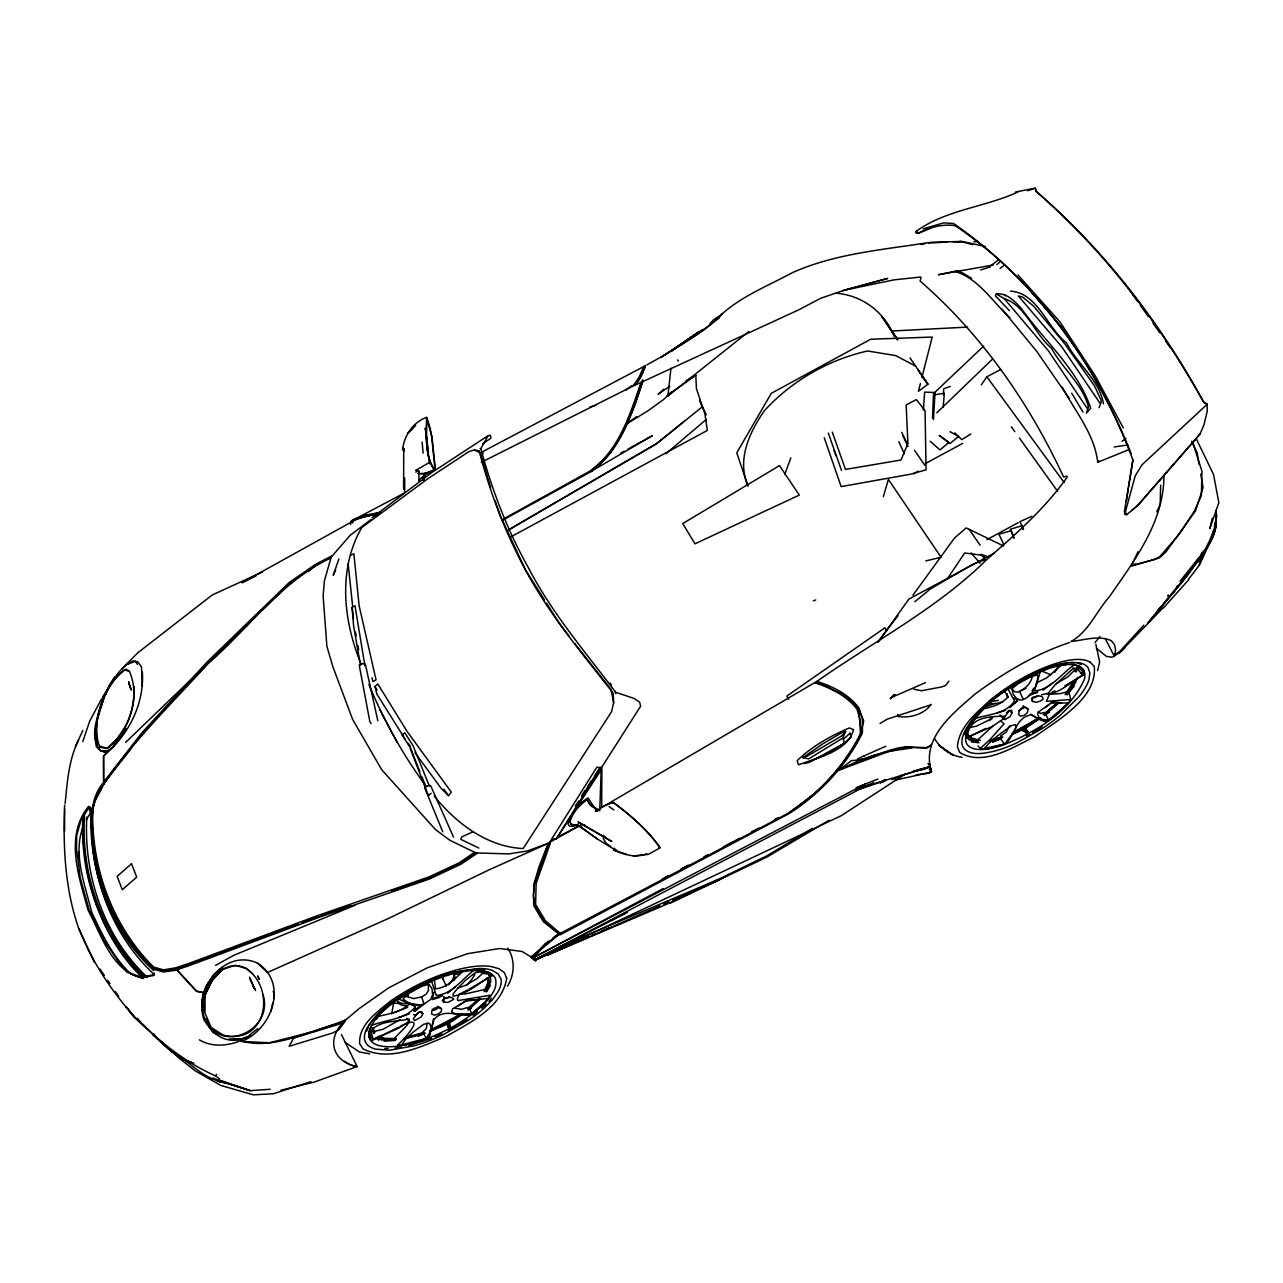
<?xml version="1.0" encoding="UTF-8"?>
<svg xmlns="http://www.w3.org/2000/svg" width="1283" height="1283" viewBox="0 0 1283 1283"><rect width="100%" height="100%" fill="white"/><g stroke="black" fill="none" stroke-linecap="round" stroke-linejoin="round"><path stroke-width="1.5" d="M91.799 828.93L91.991 808.723C88.142 867.372 110.242 929.501 154.024 969.371C123.842 940.808 105.014 901.869 96.017 861.647C92.087 835.955 86.346 806.558 103.747 784.25L103.698 755.799C128.075 735.672 144.45 704.367 142.365 672.084M252.703 973.813L246.128 968.424L235.463 965.361L222.328 969.323L212.08 980.501L205.023 994.999L205.007 1013.137L211.166 1027.458L223.29 1035.092C265.87 1045.805 276.903 989.418 246.128 968.424C221.67 955.675 199.891 989.498 204.222 1011.694M1027.699 190.766L1035.365 188.152L1036.039 191.311C1104.086 250.714 1159.752 323.156 1203.502 401.996L1207.223 404.193L1207.191 411.554L1203.951 424.849L1199.942 434.167L1137.957 505.358L1126.811 514.563M142.333 685.988L141.499 666.968L137.778 661.836L133.191 660.889C118.341 667.882 111.236 683.598 102.865 696.717L104.308 696.99M403.904 477.452L403.808 489.4L404.45 488.101M404.642 492.688L404.754 478.014M64.647 809.076L64.583 830.983M534.434 904.643L534.53 898.902M443.902 1002.135L442.234 1000.532L443.95 998.575L448.104 997.34L452.113 997.629L453.813 999.313L447.975 1002.392L443.902 1002.135L443.998 996.731M403.664 451.744L403.744 448.264L403.6 487.732M86.811 817.127C83.507 875.776 104.18 936.975 147.529 977.486M134.266 686.742C134.731 709.611 126.392 734.902 107.05 748.358L99.721 747.299M441.496 1008.743L441.432 1011.389L438.578 1013.971L434.568 1015.174L431.746 1014.083L431.665 1011.18L434.408 1008.117L438.545 1007.396L441.496 1008.743L438.529 1006.674M64.647 805.018C62.963 846.588 64.904 888.894 78.744 928.523L80.38 932.148C93.258 964.062 112.872 992.769 135.741 1018.333L126.087 1006.722L132.325 1015.174M1160.666 485.15L1160.169 504.556L1156.753 511.805M599.738 810.856L601.182 769.832L600.476 767.715L596.852 767.17L549.685 842.193L580.638 825.258M82.962 816.213C79.161 874.717 100.619 936.077 143.52 976.62M83.668 815.908L82.77 836.853L87.036 870.034M932.5 418.13L933.463 394.956L944.32 393.239L943.197 407.08M84.55 815.956C80.621 874.846 102.576 936.51 146.214 976.86M91.35 808.851C87.34 868.046 109.648 930.335 153.784 970.606M1064.858 685.812L1084.055 674.633L1083.718 670.143L1079.997 666.454L1074.272 664.835C1061.634 673.463 1050.601 689.885 1034.371 690.928L1040.272 671.763L1030.554 675.66L1008.133 689.163L1014.484 700.919C1006.257 714.182 987.718 714.294 974.278 718.785L969.499 726.034M933.479 419.541L935.018 392.534L924.626 392.117L923.407 409.967M1124.325 510.65L1124.87 514.242L1126.554 514.643L1125.464 514.403L1125.688 510.682L1135.247 475.817L1142.062 464.735L1206.405 404.995M91.686 828.176C92.52 882.367 114.203 937.745 154.505 974.727M447.767 1026.737L448.072 1023L446.516 1023.626L448.809 1027.442L449.964 1026.721L449.002 1022.198L447.767 1026.737L448.809 1027.442M65.16 803.366C67.261 781.908 68.817 759.44 78.632 739.858M966.099 733.603L966.099 738.286L985.937 728.423M1132.921 459.827L1124.758 509.592M1163.906 476.169C1163.873 522.229 1134.38 560.575 1109.378 596.787C1096.484 611.221 1088.545 631.733 1071.048 641.548C1084.231 640.137 1098.296 634.973 1111.319 640.666L1114.574 644.74L1115.585 650.289L1114.237 656.351L1111.607 657.169L1106.395 656.383L1096.307 648.172M403.744 488.326L403.872 478.495M208.199 982.698C189.403 1011.726 215.849 1054.754 250.81 1035.493L241.813 1038.637L241.461 1041.411C271.932 1029.8 288.932 983.019 257.306 963.004C224.349 948.217 193.059 989.546 204.238 1020.37L213.331 1032.719L216.827 1034.114M748.807 331.511L667.914 396.014L670.961 368.285M427.014 1023.337L426.437 1028.405L422.62 1032.238L426.373 1038.332L401.643 1044.843L406.166 1038.476L413.511 1031.853L423.422 1024.427L428.073 1023.112L429.821 1023.914L431.12 1027.266L429.869 1032.446L426.373 1038.332M534.45 885.126L533.199 895.534L534.241 904.274M418.146 473.411L425.09 473.459L434.985 469.402L431.665 436.22L426.63 417.376C412.966 422.139 404.033 435.771 402.541 449.852M426.63 417.376C426.565 434.456 424.336 454.022 433.702 469.193L434.985 469.402M1214.44 526.287L1214.969 522.742M433.478 1018.798L431.168 1030.57M391.684 1013.859L394.089 1000.467M1126.33 501.06L1132.889 459.988C1098.184 365.928 1036.247 280.961 953.638 223.515L943.711 222.857L923.215 228.855M95.632 729.578L94.926 733.331L96.225 746.449L100.539 750.747L104.019 751.87L107.836 750.828L104.019 751.87M97.781 718.288L104.051 697.487L109.28 686.213M432.964 996.843L433.814 992.32M350.58 524.555L351.35 520.657L381.003 512.125L365.013 515.285L353.515 519.519L352.761 522.983M202.377 1000.243L203.917 992.689L196.924 991.534L176.268 969.13L172.708 969.659M270.954 1011.405L272.83 1002.408M273.584 998.799L274.337 995.191L273.199 991.406M861.021 733.09L863.7 720.789L859.001 709.563M423.615 480.355L425.266 473.09L422.813 480.323M1028.132 709.307L1027.41 712.53L1024.315 715.321L1020.723 716.251L1018.638 714.551L1019.183 711.039L1022.022 707.703L1025.887 707.318L1028.132 709.307L1023.209 706.067M361.341 664.674C343.427 621.325 337.509 569.844 361.678 527.65L427.832 478.719L468.792 451.664L474.277 450.012L479.152 450.798C489.865 492.175 505.069 532.188 525.485 569.893C549.365 614.749 582.29 653.368 613.162 693.221L613.643 702.747L611.606 711.616L523.175 848.544C487.155 846.94 456.123 823.205 434.215 796.085M1097.623 670.64L1099.627 661.948L1095.874 644.323M423.47 480.467L425.09 473.459M1212.339 518.204L1209.805 528.644L1218.85 502.599L1213.493 474.373L1196.221 438.706M1213.574 529.815C1204.913 558.682 1181.483 580.926 1163.296 604.004M920.376 383.569L918.403 391.315L927.866 384.242L910.016 357.877M921.852 377.763L932.196 337.076L870.724 339.209L771.275 393.352L736.779 452.803L748.005 486.049C736.634 459.988 749.272 432.387 764.443 410.672C791.836 380.778 828.064 359.898 867.597 350.981L895.63 355.583L915.629 366.104M1099.05 407.689L1101.151 402.365L1100.894 399.719L1094.479 385.814L1065.018 344.149L1033.665 306.188L1022.679 297.111L1018.333 295.956L1061.795 346.859L1100.14 403.423M1213.333 533.391L1216.797 515.942L1215.53 510.538M996.362 293.951L1004.236 298.618C1025.887 305.354 1034.643 334.462 1051.531 348.286C1062.276 368.365 1082.98 384.643 1088.465 407.08L1086.332 413.206L1090.694 408.267C1078.281 370.306 1043.704 339.963 1020.739 307.776C1014.179 300.847 1006.882 292.797 996.362 293.951L995.367 295.812L1009.432 310.678M370.803 519.679L350.115 535.364L331.19 557.159L324.374 580.878L323.124 595.97L326.892 646.295L332.922 666.807L352.568 719.298L381.725 769.752L435.595 829.7L449.852 840.269L475.945 852.938L508.902 853.901L527.361 850.966L548.723 843.107L553.518 839.29L556.517 838.601L601.182 769.832M82.77 741.622L89.698 721.126L101.646 698.754M883.329 496.681L888.397 479.425L941.064 557.271L925.829 560.896M642.815 380.313L634.716 404.995L626.729 423.871L648.027 410.785L663.455 399.622L671.699 391.973M642.959 381.259C631.894 414.265 620.218 451.295 590.308 472.016L502.92 520.016M641.051 382.254C630.049 414.457 618.823 450.942 589.619 471.294L503.994 518.669M82.93 826.974C72.81 854.686 85.079 884.837 91.67 912.021C101.662 933.687 112.311 955.835 129.551 972.755M105.639 693.846L102.592 697.792L104.051 697.487C98.935 713.813 87.757 735.432 100.539 750.747L107.868 750.651L113.834 746.433M534.754 883.602L548.723 843.107L488.711 870.002L388.829 918.307L267.538 972.466L257.306 963.004M534.658 883.394L548.531 843.091L553.518 839.29M400.184 1026.32C428.265 1012.463 406.374 1036.921 397.505 1045.212L406.294 1044.635L418.659 1041.395L428.875 1037.482L430.013 1034.034M482.729 443.677L490.876 438.289L490.379 435.194L488.021 435.739L480.804 448.697C492.047 489.849 507.138 529.863 528.115 567.214C551.658 612.825 585.08 651.684 615.68 692.307L633.962 698.385L639.624 702.138L640.602 706.243L601.583 767.491L600.203 767.202L594.767 775.59M104.051 697.487L100.635 707.141M645.654 365.398C642.767 372.808 640.025 381.869 632.904 386.151L481.398 462.217M338.824 559.035L333.243 575.297L335.697 569.973M537.689 874.621L548.723 843.107M642.623 379.976C630.915 412.998 620.667 451.103 590.1 471.968L652.406 435.659L627.852 449.162M422.765 480.002L425.266 473.09M1074.144 680.391L1065.163 694.68M784.763 474.389L790.841 457.839M548.531 941.113L537.08 953.766L531.082 956.749L534.45 959.989L864.71 786.591L930.191 766.737C923.936 735.496 954.456 712.161 975.112 693.975C1004.092 672.789 1035.397 653.929 1069.589 642.494M1215.659 515.702C1219.058 532.253 1207.399 546.783 1199.14 559.837L1198.563 561.345C1191.634 565.675 1189.694 576.163 1181.868 580.044M1077.431 677.568L1075.475 682.684L1067.199 694.344M644.9 367.531L636.945 382.19L632.904 386.151L639.159 377.25L643.89 366.393M129.439 671.41L124.467 669.87C104.565 684.978 90.708 722.104 99.384 745.968L107.05 748.358C129.038 731.198 140.954 697.679 129.439 671.41L126.023 669.149C104.292 683.294 92.264 718.753 97.492 744.012M75.392 746.594L82.85 730.444M366.697 1031.067L368.173 1027.41M1032.27 676.478C1030.794 684.112 1024.828 688.971 1018.157 692.066L1014.837 691.826L1012.207 689.34M428.875 1037.482L434.119 1019.344C443.998 1007.973 457.806 1016.441 470.155 1015.158L486.337 1001.446L490.17 995.239L457.903 1000.612L457.389 998.735L458.977 994.501L467.493 989.995M1198.627 560.879L1196.157 562.804L1198.627 560.879L1200.936 555.475M1203.679 550.984L1198.563 561.345C1206.854 547.889 1218.914 533.038 1215.61 516.103M963.629 735.191C983.259 696.509 1025.919 671.634 1067.408 662.766M845.641 731.502L842.787 738.062L808.771 758.862L802.853 757.676L822.628 743.932L843.829 731.518L845.641 731.502L841.488 736.057L807.215 756.152L802.853 757.676M966.773 732.096L968.809 727.541M1125.319 511.981L1124.63 513.505L1126.057 513.633M1207.528 547.216L1199.413 565.113L1188.427 579.355M860.268 734.758L856.467 743.098L845.112 759.985M1199.236 564.6L1207.399 546.718M105.142 695.194L108.446 688.009M1138.021 551.69L1131.205 566.188L1159.351 557.913L1165.894 551.995L1195.483 510.971L1203.053 487.684L1200.76 474.117M229.064 1039.022L241.396 1038.845L240.45 1040.818C273.632 1050.312 306.028 1031.596 337.702 1023.754L345.191 1020.129C325.353 1038.989 332.425 1061.971 357.123 1066.558L341.47 1034.563M205.023 994.999L212.08 980.501L222.328 969.323M422.829 1013.698L421.209 1017.002L414.537 1020.578L413.367 1018.558L418.499 1012.399L421.69 1011.71L422.829 1013.698L419.974 1011.662M507.475 986.162C514.611 974.791 515.349 959.604 507.827 948.233M408.972 1020.979L409.133 1019.007C396.607 1021.91 378.982 1020.258 370.562 1031.356L370.643 1036.985L373.257 1039.374L398.355 1028.308L406.679 1023.241L408.972 1020.979L406.727 1018.221M1011.982 712.771L1010.074 716.539L1004.797 719.779L1004.477 717.133L1009.464 710.477L1011.694 710.173L1011.982 712.771L1009.063 710.59M1025.085 729.642L1024.973 727.926L1027.859 731.47L1026.817 733.603L1024.973 727.926L1023.433 728.888M636.945 382.19L645.157 365.815L481.237 452.418M154.457 972.979L153.495 974.711L141.21 977.181L128.733 972.562L119.864 963.693L103.666 940.134L89.217 910.096L80.268 877.797L76.499 848.817L76.723 835.313L81.118 819.821L89.056 807.504L90.419 807.023L91.702 810.664M1174.137 591.864L1177.65 585.529M1009.705 725.745L1006.032 732.24L1000.564 736.009M376.705 1018.878L378.597 1015.575M486.674 991.679L490.443 985.216M409.421 1021.172L406.711 1025.662L393.849 1038.909M86.234 819.837L90.403 813.117L89.056 807.504M556.517 838.601L600.476 767.715L601.871 768.004L601.695 807.488L816.966 681.337C873.883 641.34 937.215 608.687 986.996 559.34C1015.735 534.161 1044.859 508.806 1067.087 477.276L1066.959 476.073L1063.591 477.051C1029.447 403.247 981.655 334.542 920.103 281.041L921.114 277.224L920.312 277.08L894.187 279.838L844.342 290.166L820.527 298.362L799.068 309.7L634.86 385.237M484.076 991.679L487.909 982.586L487.203 977.63M208.231 983.227L213.892 974.31L222.873 967.029M108.478 686.678L114.54 677.151M88.639 806.317C64.23 836.34 79.081 877.364 88.11 910.321C101.341 934.425 110.899 969.675 140.633 977.662L153.848 975.513M486.257 991.759L490.828 981.463L490.234 976.235M1069.156 692.996L1070.744 699.508L1068.29 703.325L1055.284 715.353L1046.351 721.72L1040.625 720.084L1030.987 714.823C1015.944 717.405 1015.222 734.341 1006 743.579L986.819 749.031L980.196 748.422L978.031 745.904M581.744 795.701L585 790.681M588.255 785.645L591.511 780.609M126.247 728.552L113.417 745.824M575.361 805.997L578.633 801.009M581.905 796.021L600.476 767.715M1199.364 557.88L1202.684 552.893L1201.898 552.187M947.062 579.307L964.624 553.005L985.296 555.619L988.728 557.399M1062.18 387.033C1075.074 411.346 1094.656 434.183 1097.671 462.313L1098.793 460.645M1190.945 568.305L1191.522 567.423M981.335 384.884L986.835 376.769L1000.868 369.488M124.659 727.99L115.919 740.756L107.05 748.358M1032.029 690.815L1034.082 687.896M955.482 225.76C942.845 223.627 929.309 227.364 918.179 233.314L915.549 231.822C944.737 209.963 985.071 207.188 1017.852 192.033M878.197 642.029L908.877 599.129L994.373 553.053M912.887 595.264L954.44 538.106L966.163 527.906L1003.675 546.029M368.911 1025.598L373.594 1019.199M1182.365 581.087L1198.226 559.42M948.859 681.177L945.683 685.379L941.898 686.886L921.419 690.735L913.833 689.196M107.868 750.651L103.426 756.489L103.506 783.656C89.265 801.378 91.895 823.959 93.611 845.064C99.962 891.284 120.281 934.97 153.367 968.088L163.422 970.99L176.348 969.403L298.426 924.129M419.766 1011.966L415.034 1015.478L413.703 1014.5M917.249 232.079L916.415 233.185L917.457 232.961M877.973 641.789L898.004 615.632M488.903 1001.414L491.341 998.254M415.018 752.72L440.967 788.099L448.489 795.652L451.311 792.108L407.192 731.599L377.795 683.967L375.021 686.581L376.833 694.087L405.588 739.858M931.137 704.335C924.097 714.439 909.791 718.32 898.148 716.491L897.667 714.583M1180.023 581.215L1199.477 556.886M1003.466 718.833L1004.942 716.283C991.47 716.363 971.488 716.539 967.847 733.235L968.569 736.683L992.224 726.499L1003.466 718.833L999.922 714.888M1095.008 642.671L1100.044 636.432M1006.53 713.059L1008.582 710.525M1067.087 694.873L1074.24 686.052M916.832 231.084L915.645 232.528L916.816 232.464L915.549 231.822M1173.737 591.543L1148.269 622.303M1176.206 588.56L1181.13 582.578M536.31 954.327L545.483 943.326M721.399 314.736L722.201 313.629C705.249 332.281 681.546 343.587 660.809 357.62M710.044 323.781L712.626 320.75M384.82 1008.422L374.524 1020.723L370.21 1028.1L368.734 1034.563L370.162 1039.807A69.458 25.355 -25.9 0 0 389.711 1046.72A68.544 25.002 -25.9 0 0 424.865 1039.406C445.826 1031.724 465.809 1020.755 482.344 1005.615C489.015 998.399 498.173 989.514 495.479 978.704A69.458 25.355 -25.9 0 0 477.661 970.525A68.576 25.051 -25.9 0 0 441.801 977.229C419.685 985.103 398.564 996.602 381.42 1012.8M1199.942 434.167L1137.7 505.294L1131.622 510.49M1148.093 622.929L1183.006 581.167L1202.684 552.893L1200.968 554.416M1163.617 607.709L1188.619 579.836M479.04 998.286L472.705 1005.279L467.83 1008.727M478.238 999.088L467.67 1008.823M480.532 998.88L469.305 1009.128M719.795 316.131C740.227 296.533 767.731 286.093 792.301 272.702C835.249 253.425 883.009 249.832 929.004 242.503M658.596 847.855L659.398 846.988C647.225 829.796 630.867 815.683 614.06 803.11L612.616 803.03M1143.794 625.206L1119.69 651.556L1113.852 655.324M1158.132 609.714L1160.746 606.907M1049.686 693.574L1046.383 701.352L1070.744 699.508M463.355 970.541C455.609 978.4 447.19 987.702 435.562 988.888L434.552 980.982M131.395 748.23L103.506 783.656C147.192 723.035 200.437 669.983 254.018 618.181M244.893 627.451L247.635 624.548L243.305 628.638M667.914 396.014L672.019 391.684M1163.537 607.356L1120.059 652.261L1114.205 656.03L1105.176 638.405M102.865 696.717L105.575 693.975M1125.079 647.594L1119.289 653.143M376.176 1016.168C404.674 988.551 444.175 968.36 484.493 969.146M1063.078 663.68L1046.72 677.889L1036.151 683.021M1199.99 559.324L1199.14 559.837M121.837 668.828L138.099 652.55L212.288 594.943L262.373 572.042M814.031 793.936L789.109 812.716C819.612 793.263 844.952 765.791 861.23 733.411L858.311 708.376L846.748 696.541L823.494 684.881L814.994 682.62C830.775 688.313 846.716 695.514 857.076 709.291L860.284 720.324L860.316 734.101C844.086 765.967 819.019 793.343 789.045 812.764L559.147 933.96L544.297 920.889L535.428 906.279M993.218 725.713L977.887 739.698M1004.525 744.108L1015.094 730.46L1016.168 725.953L1015.318 724.654L1011.533 725.569L1000.724 733.443L991.23 740.916L984.286 748.39L1004.525 744.108L1000.259 738.383M894.443 694.632L890.21 698.802L894.62 694.777M1075.539 669.309L1067.761 676.895L1056.342 683.598M199.234 671.586L125.606 742.424M262.63 609.81L289.878 583.332L315.682 565.242L331.19 557.159M419.204 480.034L425.395 474.052L418.242 473.603M936.798 412.805L992.689 358.951M1057.946 702.33L1043.239 714.727M1059.469 702.523L1045.212 714.663M996.971 264.603L1000.724 261.01M1167.514 595.97L1168.412 595.104M1057.833 702.442L1044.378 713.973M933.366 393.721L983.676 346.105M481.815 1008.133L486.065 1004.108M132.887 1015.911C157.472 1039.471 183.758 1062.003 215.271 1075.747L216.715 1074.384M590.1 471.968L611.045 452.402M483.29 972.803L476.763 978.785L465.039 985.552L458.047 987.99M998.591 259.872L989.482 266.672M663.824 389.134L658.163 394.25L669.726 386.343M241.461 1041.411L269.446 1042.774L315.025 1031.147L345.416 1020.193L358.919 1008.759L388.701 987.862L427.143 967.879L467.67 953.654L499.584 948.506L522.005 951.457L531.226 957.038L545.5 944.128L559.564 933.816L553.999 929.293M473.892 970.317C462.024 979.057 452.097 994.341 436.236 995.432L431.585 981.222L420.84 985.649L398.644 999.008L415.467 1006.69C405.46 1019.841 385.766 1019.504 371.493 1025.502L368.879 1031.548L368.895 1037.434L371.749 1040.721L398.436 1027.266M980.196 748.422L989.418 740.195L1004.06 723.82L1000.532 720.805M386.183 1007.219L391.668 1002.36M409.052 1004.493C400.392 1012.127 388.188 1014.051 377.234 1016.633M894.925 694.456L891.444 697.503L925.444 682.652M308.273 571.673L315.682 565.242M1050.585 703.132L1068.37 702.94L1048.724 720.164L1042.887 719.555L1038.973 717.486L1037.626 714.246L1038.139 712.241L1049.269 704.255M665.925 453.733L706.324 419.397M447.623 993.315L455.032 987.044M880.33 783.175L884.869 779.358M713.268 319.916L721.575 314.527L718.095 318.745L718.817 317.943C696.461 335.857 672.084 351.157 646.937 364.837M914.859 601.743L930.175 589.105L972.706 564.312L985.552 559.596M508.693 529.895L655.838 444.255L702.459 406.679L696.428 388.637L695.819 375.326L686.309 380.538M655.838 444.255L684.256 421.337M992.817 716.812L988.503 720.276L976.588 726.114L969.723 727.541M1045.324 707.607L1052.509 701.993L1061.506 702.94M473.01 1015.206L477.436 1011.774M399.863 1019.728L383.409 1029.11L374.524 1031.436M471.599 1013.875L485.215 1001.927L487.652 998.399L465.521 1001.173L452.482 1008.935L451.792 1011.966L455.577 1014.003L471.599 1013.875L469.097 1007.011M559.917 933.735L531.435 957.294L535.685 960.807L534.033 957.535M249.511 1034.996L257.883 1028.581M1122.048 441.32L1125.945 438.353M372.006 517.787L431.746 472.545L488.021 435.739M1000.034 268.388L1004.381 265.1M1042.951 690.158L1052.301 683.149M489.978 976.491C478.334 983.74 467.124 994.004 453.236 996.137L452.947 994.117L457.341 988.68L465.569 980.244L475.335 972.658A32.7 13.776 -35.8 0 1 489.962 976.507L487.941 973.46M625.35 390.337L631.749 385.654M553.085 937.809L559.18 933.383M882.88 782.293L885.992 780.048M459.683 1014.468L453.172 1019.071L429.933 1030.554M698.626 331.992L671.474 351.029L699.411 331.479L670.608 351.285L703.132 329.49L661.098 357.203M667.192 395.372L695.819 375.326M462.008 1014.26L449.403 1022.07M375.438 516.44L378.517 514.291M626.906 423.406L636.576 416.67M989.353 720.501L992.224 718.528M1082.595 675.179C1071.209 681.69 1060.656 692.788 1047.297 694.231L1054.738 685.25L1072.925 668.651L1078.875 667.801L1082.515 671.362L1082.595 675.179L1077.993 669.469M450.558 1022.343L461.784 1014.612M468.183 1010.202L471.39 1008.005M1040.513 717.887L1024.556 727.974M449.804 996.554L447.334 998.254L444.271 998.559L443.693 997.212M391.973 891.204L429.324 878.214L460.004 863.796L475.945 852.938M597.429 839.018L578.649 825.867L571.143 824.295L570.005 822.227C571.977 812.909 579.451 805.163 587.005 799.774L590.02 804.698L598.407 809.733L596.387 811.064L603.7 806.125L613.242 802.372C630.707 815.314 647.69 829.909 660.232 847.758L648.444 854.35L633.241 855.905M1025.101 728.568L1039.695 718.688M1044.57 715.401L1049.446 712.113M458.063 1006.016L466.691 1000.227L478.094 999.665M596.387 811.064L598.407 809.733L595.344 811.433M458.079 1025.277L467.06 1019.44M1037.867 695.627L1035.092 697.423L1032.494 697.391M429.821 462.265L415.949 470.268L418.819 471.422L415.949 470.268M1032.815 732.657L1042.117 726.643M415.339 1010.876L423.294 1004.733L421.594 1004.605L413.767 1011.052L415.339 1010.876L415.067 1007.38M1023.321 699.508C1032.735 695.611 1037.658 685.491 1037.835 675.612L1037.514 674.858L1030.57 676.879L1018.253 683.614L1011.982 688.698L1013.105 694.263L1016.89 698.738L1021.011 700.117L1023.321 699.508L1019.552 691.264M970.846 434.007L961.785 439.636L954.809 432.884M879.994 723.532L887.098 719.218L930.608 704.896M447.751 1024.508L449.194 1023.642L449.964 1026.721M812.588 828.321L766.625 855.937L670.367 902.655L546.911 955.338L553.839 951.457M829.075 820.286L767.09 856.964L670.64 903.024M360.395 664.835L353.627 626.088L352.103 607.404L354.99 605.704L364.933 665.957M457.983 1015.623L432.483 1028.998M410.207 990.476C393.673 1000.243 376.496 1011.421 366.794 1028.533A74.43 27.151 -25.9 0 0 365.286 1041.716L366.778 1044.17A77.541 28.29 -25.9 0 0 375.518 1049.109L389.631 1050.248L414.409 1045.741A74.414 27.135 -25.9 0 0 442.01 1035.317L467.958 1020.659A71.64 26.093 -25.9 0 0 483.996 1008.294L492.111 1000.082L497.836 992.144A74.414 27.135 -25.9 0 0 500.867 978.704L497.996 973.813L492.271 970.397A71.752 26.189 -25.9 0 0 478.719 968.521L453.605 972.418A74.43 27.151 -25.9 0 0 424.481 983.115L417.216 986.627M1021.877 679.878C1002.793 690.831 984.638 704.191 970.942 721.591A73.676 26.077 -32.5 0 0 962.298 738.27L961.865 741.686A76.772 27.168 -32.5 0 0 964.816 749.464C972.578 755.847 983.66 753.346 992.641 751.581A73.644 26.061 -32.5 0 0 1017.066 742.745L1042.742 728.215A70.918 25.067 -32.5 0 0 1060.592 714.984L1079.147 696.493A73.66 26.061 -32.5 0 0 1088.946 679.733L1089.876 672.966L1088.032 667.641A71.046 25.147 -32.5 0 0 1080.094 663.006L1071.722 662.397L1061.137 663.856A73.676 26.077 -32.5 0 0 1035.557 672.773L1028.677 676.093M508.469 529.895L657.104 443.244M424.015 1003.996L430.815 999.409L432.628 994.806L431.97 988.648L428.859 984.093L421.209 986.595L408.571 993.475L403.006 999.056C408.716 1003.707 416.831 1006.594 424.015 1003.996L421.642 996.875L426.197 994.181L428.458 990.572L428.362 984.686M409.983 747.829L428.201 795.139L431.248 793.375M430.27 471.968L424.817 475.047L428.506 472.176M215.544 965.409L233.827 955.29L355.407 905.092M620.844 453.027L624.34 451.103M672.789 900.233L718.384 880.282L728.888 874.493M510.506 537.064L707.302 430.43L704.848 413.27L699.476 400.296M986.868 539.662L1018.205 522.662M926.005 463.211L962.715 443.373M1026.48 736.073L1029.656 734.357M448.344 1030.522L456.459 1026.159M913.496 473.78L918.42 471.166M558.634 836.564L579.114 825.675M663.199 888.574L532.445 958.16L865.175 784.089M723.708 846.684L734.277 841.103M774.756 819.677L778.268 817.816L774.691 819.693M469.049 989.161L492.48 975.641L489.288 972.546L482.023 970.606M403.696 493.394L352.584 520.401L363.827 516.023L378.26 513.521L358.214 518.268L242.006 582.739L255.991 575.939M665.171 877.476L668.7 875.599M681.065 869.088L688.137 865.351M704.03 856.964L707.574 855.103M735.833 840.189L739.361 838.328M751.726 831.801L758.798 828.08M661.82 879.304L668.908 875.583M681.289 869.056L688.378 865.319M704.303 856.932L707.847 855.071M350.804 555.282L353.883 553.695L359.096 605.544L376.047 679.878L372.808 681.594L371.958 677.761M1051.451 692.676L1054.979 690.863M535.685 960.807L534.514 959.812L625.046 913.64M544.184 955.594L534.45 959.941M1012.351 732.898L1038.444 718.063L1028.725 724.767L1013.458 732.32M611.189 920.28L627.323 912.341M447.783 1023.032L430.463 1031.019M1011.485 734.501L1021.3 729.738M916.062 774.82L927.529 773.408L931.201 771.644L929.421 763.658L930.079 766.929L913.223 771.676M836.5 770.73L839.307 769.864L851.479 760.643C871.349 759.744 889.408 746.722 909.872 746.786M857.477 758.959L864.517 755.687M837.975 770.49L862.064 759.279M421.642 996.875L413.735 998.591L406.438 996.57M578.489 824.007L573.758 826.204L569.347 826.156L568.064 823.846C571.577 813.438 578.36 803.366 588.127 797.994L596.595 810.872M1031.757 516.343L1019.905 521.684L1023.545 528.692M549.717 953.077L553.358 951.457M560.655 948.201L571.577 943.31M434.969 1036.808L441.721 1033.777M863.828 755.992L885.799 746.257M546.911 955.338L660.007 905.83M663.664 904.226L669.133 901.837M579.21 940.904L535.252 960.053L841.167 815.747L904.531 774.515L930.191 766.737L931.506 772.109L926.23 773.392M582.867 939.316L588.368 936.927M592.024 935.323L595.697 933.735M601.182 931.33L608.511 928.138M674.441 899.431L718.384 880.282M559.613 946.678L717.983 879.577M1097.671 462.313L1128.815 449.659M930.817 228.198L918.885 233.121M415.788 472.096L418.723 470.861L419.108 481.382M418.001 1036.359L425.282 1033.312M430.751 1031.035L445.313 1024.957M992.481 742.344L1001.59 738.623M1012.528 734.133L1019.825 731.15M891.893 779.679L904.531 774.515L900.698 775.686M393.673 1012.88L407.673 1007.331M856.114 787.666L877.893 779.102M861.037 787.954L873.675 782.983L855.681 790.12M449.002 868.094L460.004 863.796M352.777 520.754L363.939 516.391L378.373 514.066M813.422 600.845L815.715 599.963M985.296 707.045L994.357 703.581M198.512 961.127L176.348 969.403L196.074 990.877L204.045 992.785M202.201 959.748L218.912 953.606M950.27 386.375L943.598 388.813L943.614 394.683M302.195 922.75L319.13 916.559M431.585 1038.316L408.844 1045.565M980.597 269.959L990.396 266.816M127.482 664.209L135.453 661.338L137.425 664.418M320.991 915.902L350.884 905.509M859.818 789.221L882.303 781.427M1192.885 443.068L1201.93 471.166L1201.401 495.414L1194.569 510.778L1179.478 533.92L1159.752 556.646L1153.882 559.757L1131.077 565.578L1135.407 564.167M398.532 1017.515L409.293 1013.939M1131.077 565.578L1134.765 564.392M310.919 1081.665L273.391 1093.741L253.457 1094.848L220.836 1085.466L195.144 1070.792L178.866 1057.978L154.008 1035.509M646.664 853.74C635.743 858.407 623.779 854.542 613.515 850.004L626.585 854.302M1043.239 712.674L1040.577 713.508L1038.204 711.776M997.116 712.963L1005.503 710.301M191.408 1062.18L184.351 1060.127L169.5 1049.991L152.837 1034.563L154.297 1034.098M239.151 1041.267C226.369 1046.126 211.487 1047.12 199.378 1039.855M467.269 1007.572L461.816 1009.272L454.968 1008.181M424.128 1032.35L407.353 1037.001M423.438 1033.809L403.953 1039.038M589.731 407.128L595.905 405.252M1018.718 710.638L1023.626 707.895L1023.337 706.211M484.958 989.401L465.537 993.908L459.619 994.149M1029.688 694.311L1037.819 692.114L1028.405 695.755M842.883 290.696L887.708 278.395L844.342 290.166M992.16 739.649L1001.831 737.003M984.67 708.521C993.443 706.741 1002.312 703.709 1008.197 696.637L1004.268 691.008M990.348 741.51L1000.467 738.783M1067.087 691.81L1060.383 693.622L1047.409 694.328M918.756 769.704L930.191 766.737L928.042 763.433M472.641 831.961L461.768 836.917L460.789 839.355L478.864 848.063M913.352 771.083L930.191 766.737M905.99 747.107L926.166 748.037L931.233 745.022L927.481 747.636L905.99 747.107L872.248 755.735L837.093 770.858L889.119 751.357L912.101 747.893M914.811 771.195L925.845 768.501L914.554 771.227M280.977 1090.197L314.046 1082.146L357.123 1066.558L350.211 1065.082M914.955 771.259L924.498 769.014M1041.604 694.761L1046.928 693.526M895.021 780.144L931.506 772.109L929.293 769.191M1034.002 188.36L1015.366 192.065M955.177 271.274L938.402 274.722L993.154 265.02M921.066 244.444L924.802 243.77M928.539 243.096L947.528 242.022M1127.853 444.993L1114.269 446.949M395.276 1048.051L401.194 1047.136M167.351 970.445L163.791 970.974L153.479 968.072L140.392 955.514M957.343 241.894L961.288 241.461L972.578 244.668M973.845 241.813L977.822 241.445M396.303 1038.589L384.563 1038.3L378.581 1036.183M395.196 1040.208L381.837 1039.952L375.582 1037.722M384.066 1041.187L395.485 1040.417M220.612 1080.751L250.105 1090.646L270.232 1089.283M233.554 1039.294L241.396 1038.845M836.067 293.182C859.931 295.074 881.164 309.508 891.765 331.014L967.59 327.117M930.608 242.279L961.288 241.461M953.237 241.862L962.779 241.605L985.328 246.496M384.724 1048.564L388.156 1048.484M448.441 1025.55L449.836 1025.534M428.201 795.139L429.18 795.123M1070.952 662.782L1074.496 662.798M571.143 824.295L580.429 826.06M475.303 970.381L478.158 970.525M393.288 1003.13L398.901 1003.434M1010.459 291.145C1037.771 292.781 1047.185 328.079 1066.446 342.769C1076.774 363.731 1099.836 380.153 1103.444 403.888M459.667 974.374L453.765 973.941A31.321 11.707 -25.8 0 1 454.054 980.42M980.356 740.467L972.001 738.11L970.14 735.656M977.919 742.344L969.146 739.81L967.222 737.212M412.1 1004.108L418.547 1004.685M581.247 826.22L579.724 826.076L596.948 838.729L616.69 850.87L614.108 848.207M1026.544 731.342L1027.859 731.47M217.26 1081.344L222.376 1082.066C205.649 1078.666 192.161 1065.724 178.995 1055.428M971.231 741.879L979.057 742.745M1061.987 664.321L1065.291 664.77M219.81 1081.777L227.588 1083.429L212.834 1078.025M578.312 822.339L611.879 841.504L578.184 821.713M369.68 1053.84L359.432 1051.98L345.271 1042.534M1207.223 404.193L1204.047 402.702C1160.634 323.268 1104.711 250.393 1035.958 191.231L1035.365 188.152M962.122 757.323C950.863 755.831 940.182 748.246 934.489 738.511M1032.558 701.448L1036.199 702.202L1040.513 701.111L1043.159 698.962L1042.309 696.653L1038.733 695.835L1034.323 696.942L1031.757 699.219L1032.558 701.448L1032.061 697.952M1026.304 731.599L1022.407 730.62L1020.386 728.455L1026.304 731.599L1024.844 725.937M1125.464 514.403L1124.79 510.81M193.653 1063.559L186.853 1061.522L171.377 1051.114L156.734 1037.787M192.258 1062.933L186.757 1061.266L171.264 1050.937L154.217 1035.525L169.372 1049.318M193.653 1063.318L186.195 1061.025L170.751 1050.585M1077.912 663.327L1081.216 664.369M249.784 1090.534L218.96 1080.944M221.478 1080.928L250.105 1090.646M816.966 681.337C832.956 686.565 848.865 694.279 859.033 708.184L862.384 719.33L862.417 732.962C846.187 765.791 820.302 793.439 789.638 813.278L560.062 934.874L543.463 921.803L533.664 905.525L533.744 884.612L539.213 866.266L547.151 845.994L550.391 843.156L536.15 883.329L535.62 904.387L545.371 920.681L560.27 933.415M466.964 1014.035L470.155 1015.158M130.754 974.005L143.52 978.496M1043.223 720.549L1046.351 721.72M1039.438 670.159L1050.713 674.682M474.277 450.012L480.147 452.658L490.667 487.765M584.294 824.921L585.449 825.546M1037.225 718.079L1030.762 714.214M950.062 431.681L958.529 436.525L950.045 443.533L939.525 435.466M971.696 278.379L963.02 273.151L957.054 270.905L955.226 271.451C978.608 278.684 992.577 301.697 1009.785 317.767M592.153 806.574L598.568 810.439M1080.831 672.677L1084.055 674.633M1087.439 408.684L1048.387 350.82L1004.236 298.618M344.646 1061.266L348.992 1064.088M1013.907 697.952L1016.938 699.957M155.275 1036.456L152.837 1034.563M954.392 225.102C1035.814 280.079 1095.345 363.137 1131.253 453.861M939.268 435.611L948.923 442.33L940.022 449.948L930.207 441.24M215.271 1075.747L219.521 1078.746L219.682 1081.794M609.072 806.558L613.819 809.91M480.083 448.521L480.965 449.146M610.644 846.523L606.105 843.268L603.122 838.232M613.675 848.705L616.69 850.87M375.711 1037.899L378.758 1040.256M549.717 926.037L544.634 921.226M929.95 766.865L931.009 770.057L930.191 767.074M531.226 957.038L534.45 959.989M142.718 977.967C114.283 951.152 96.514 913.897 88.319 875.968M145.476 977.245L130.738 962.891L111.813 935.564M142.477 1023.866L154.986 1036.167M1026.817 733.603L1022.551 729.337M851.752 701.689L858.135 708.184M1090.053 662.06L1094.223 666.326C1097.783 698.144 1056.823 720.725 1034.74 736.763C1012.752 747.171 983.548 766.929 959.684 752.463L957.407 746.914C958.818 726.787 976.427 713.075 990.011 700.229C1011.245 683.566 1034.852 669.101 1061.089 661.996A80.348 29.525 -34.2 0 1 1090.053 662.06M603.315 835.249L605.64 837.815M1017.948 274.915L1059.838 321.76L1095.105 375.582L1123.299 427.945M137.249 1018.125L141.082 1022.503M971.087 552.925L980.116 563.253M1031.789 292.668L1065.548 331.768M980.95 554.272L984.751 558.714M982.714 555.154L985.312 558.201M432.195 1009.144L433.205 1010.362L436.204 1009.384L438.257 1007.556L437.246 1006.337M1001.847 308.946L1036.889 351.558L1069.493 398.853M425.796 785.805C402.718 754.645 383.745 720.308 368.879 684.497M118.806 962.106L127.434 972.626M610.002 683.085L611.43 684.93M568.786 635.726L559.244 623.217L546.574 603.218M574.736 643.537L610.981 689.356L613.643 702.747M677.52 359.914L678.37 361.052M407.946 743.065L410.303 746.289M986.835 376.769L1064.104 482.472M443.854 789.205L448.489 795.652M1011.389 426.822L1014.853 431.665M1019.472 438.112L1057.609 491.325M1129.938 290.567L1137.973 301.922M1140.266 305.162L1148.301 316.532M1152.888 323.011L1159.768 332.746M1165.509 340.861L1170.096 347.356M914.506 450.285L924.883 465.296M969.194 529.414L980.084 545.195M587.005 799.774L591.527 806.382M100.026 969.066L104.436 975.513M107.74 980.356L109.953 983.596M115.47 991.663L118.774 996.506M917.778 369.408L927.866 384.242L918.869 370.979M888.494 326.219L897.491 339.482M409.453 746.385L402.172 735.175L404.738 732.705L413.126 745.84L429.308 785.95M1024.251 730.139L1025.871 732.657M371.092 723.612L369.857 721.671L359.208 665.075L362.993 663.648L365.35 664.225L377.827 720.741M544.473 599.883L525.485 569.893L500.242 515.606L495.126 500.755M375.021 686.581L377.042 689.885M788.788 699.267L786.848 696.06L884.949 627.772L886.761 630.979M1071.706 393.191L1083.012 412.116M540.961 917.201L534.931 905.734M249.495 977.197L254.772 988.968M253.104 985.953L255.654 990.556M254.611 988.904L250.137 979.17M1076.726 667.272L1078.249 670.159M379.8 709.627L396.992 742.087M1044.587 712.241L1048.724 720.164M259.407 979.346L257.707 975.946L259.214 979.346M966.965 733.443L968.569 736.683M901.741 432.339L907.546 444.415M206.002 1018.718C219.489 1055.652 274.706 1029.559 262.935 994.646M1191.65 441.256L1197.151 452.787L1199.124 464.414M902.863 435.707L908.011 446.548M1003.787 544.601L998.928 534.209L1011.132 530.729L1013.907 537.898M702.459 406.679L706.291 414.858M78.744 928.523L94.365 962.025L92.825 958.706M446.388 986.322L442.314 977.534A19.309 7.233 -25.8 0 1 443.02 979.298M130.112 687.399L131.347 690.062L128.653 681.882M898.854 441.657L904.355 453.861M453.524 837.125L430.623 785.629L428.554 785.517L424.625 787.634L442.779 831.849M891.765 331.014L894.187 336.499M1004.797 294.785L1005.263 295.876M1013.987 537.994L1010.379 529.237L1021.749 525.805L1022.952 529.622M410.496 747.973L419.83 771.548M421.995 776.985L425.587 786.062M250.105 978.849L251.051 981.495M832.25 432.098L845.481 469.418L900.971 460.02L907.915 443.533L906.151 404.899L916.383 399.606L925.075 410.768L926.053 469.803L910.673 474.197L841.151 486.61L824.247 437.792M828.321 433.077L841.536 470.428M834.014 450.269L836.003 455.866M130.128 687.656L128.829 682.684M371.541 1034.114L373.257 1039.374M615.102 691.425L615.744 693.606M482.681 452.402L483.066 453.781M370.434 1028.998L371.701 1034.018M1007.636 697.246L1006.866 693.766L1007.668 697.679M425.218 428.297L426.02 432.018M425.298 428.49L429.436 463.74M355.503 632.15L356.209 636.015M357.973 645.718L358.679 649.599M83.62 843.075L84.149 846.956M84.662 850.837L85.191 854.719M87.292 870.243L87.821 874.124M419.124 479.441L419.252 480.387M352.103 607.404L353.515 618.759M426.245 433.911L428.506 452.851M128.781 682.251L129.006 684.24M348.142 563.638L352.568 605.64M422.107 442.122L423.117 453.188M78.856 852.233L79.193 858.038M1058.186 666.005A54.544 19.919 -32.6 0 1 1054.706 672.308M1021.637 690.479A19.181 6.864 -32.6 0 1 1025.967 688.41M998.415 700.261A30.952 11.339 -32.7 0 1 992.801 701.24M1003.13 701.641A30.968 11.306 -32.6 0 1 989.947 703.276M1073.149 667.769A61.712 22.019 -32.5 0 1 1075.395 671.811M1075.603 668.812A63.092 22.501 -32.5 0 1 1076.613 671.875M1075.443 679.717A63.092 22.501 -32.5 0 1 1066.205 694.392M1002.889 737.067A63.059 22.501 -32.5 0 1 990.219 740.564M978.207 741.285A63.059 22.501 -32.5 0 1 968.633 736.282M453.925 974.759A31.305 11.723 -25.8 0 1 448.425 984.767M410.4 1003.45A31.305 11.723 -25.8 0 1 397.987 1001.365M474.87 974.23A55.153 20.624 -25.8 0 1 466.563 985.392M408.491 995.72A19.309 7.233 -25.8 0 1 407.705 994.004M406.855 1005.808A31.321 11.707 -25.8 0 1 397.602 1000.66M374.844 1032.703A62.482 22.918 -25.8 0 1 373.578 1028.004M480.692 972.065A62.37 22.886 -25.8 0 1 484.092 973.861M488.999 979.394A63.765 23.399 -25.8 0 1 485.391 991.278M482.665 971.696A63.765 23.399 -25.8 0 1 486.369 974.15M424.513 1032.623A63.733 23.383 -25.8 0 1 406.711 1037.739M396.335 1039.326A63.733 23.383 -25.8 0 1 377.763 1036.969M373.946 1033.697A63.733 23.383 -25.8 0 1 372.343 1027.859M375.229 1019.231A63.733 23.383 -25.8 0 1 380.329 1012.175M387.787 1004.749A63.733 23.383 -25.8 0 1 390.77 1002.215M435.178 465.601L434.857 468.439L433.606 468.311C424.609 453.637 426.614 434.729 426.71 418.226C433.189 432.804 432.708 449.948 435.178 465.601M506.705 978.464C501.797 1007.668 470.075 1022.407 446.965 1036.023C421.449 1046.495 390.016 1062.388 362.993 1048.836L359.673 1043.72C358.422 1024.54 377.427 1011.966 390.497 1001.077C409.181 988.231 429.58 977.854 451.359 971.407A81.262 30.936 -26.9 0 1 490.539 966.42L498.879 968.649L504.395 972.674L506.705 978.464M432.531 998.559L432.403 999.569L439.187 997.549L442.539 995.416L432.531 998.559M449.547 1020.338L448.713 1025.646L444.976 1022.888L448.713 1025.646L449.964 1022.936L449.547 1020.338M103.875 781.796C102.271 791.467 93.531 799.117 92.713 809.525C91.269 867.484 112.23 925.797 153.527 966.997L163.47 969.852L175.643 967.863L187.751 963.854L317.943 915.469L428.859 876.947L458.945 862.962L474.277 852.537L477.356 853.179L460.805 864.261L429.516 878.967L319.756 917.024L189.226 965.618L177.567 969.515L175.643 967.863L175.226 970.365L163.278 971.953L153.078 969.082C119.736 935.981 99.32 892.118 92.873 845.77C91.366 824.616 88.495 802.067 102.207 784.009L103.715 784.474C133.544 740.243 172.355 703.196 207.862 663.696C248.71 628.862 280.672 581.52 330.34 558.153L331.8 555.924L315.714 564.215L289.284 582.402L207.846 661.242L142.221 732.401L103.875 781.796M853.532 729.658C847.951 751.213 817.223 758.028 798.539 764.812L797.144 760.707C811.818 746.353 830.71 735.881 849.378 727.926L853.532 729.658M967.815 729.851L965.73 736.827A68.737 24.361 -32.5 0 0 974.743 748.935A67.823 24.024 -32.5 0 0 1002.376 745.359C1034.82 732.32 1069.99 712.466 1084.44 679.044A68.737 24.361 -32.5 0 0 1077.303 665.588A67.887 24.072 -32.5 0 0 1049.542 668.283C1017.451 680.182 985.52 699.732 967.815 729.851M293.582 1038.172L289.124 1046.303L332.778 1032.943L338.856 1029.784L345.48 1020.819L338.616 1024.299L293.582 1038.172M415.564 425.186L407.994 433.061L415.564 425.186M1017.627 700.646L1009.689 707.43L1017.627 700.646M850.036 733.202L843.268 739.377L844.374 743.29L851.19 737.1L850.036 733.202M131.507 863.78L117.154 876.353L122.302 889.696L136.736 877.123L131.507 863.78M846.507 742.087L824.039 755.11L804.457 763.497L809.397 762.31L846.507 742.087M779.471 465.617L682.748 523.56L694.969 543.816L799.325 495.078L779.471 465.617M947.736 751.469L938.739 745.15L953.51 755.543L947.736 751.469M897.667 339.754L881.934 316.693L897.619 339.754"/></g></svg>
